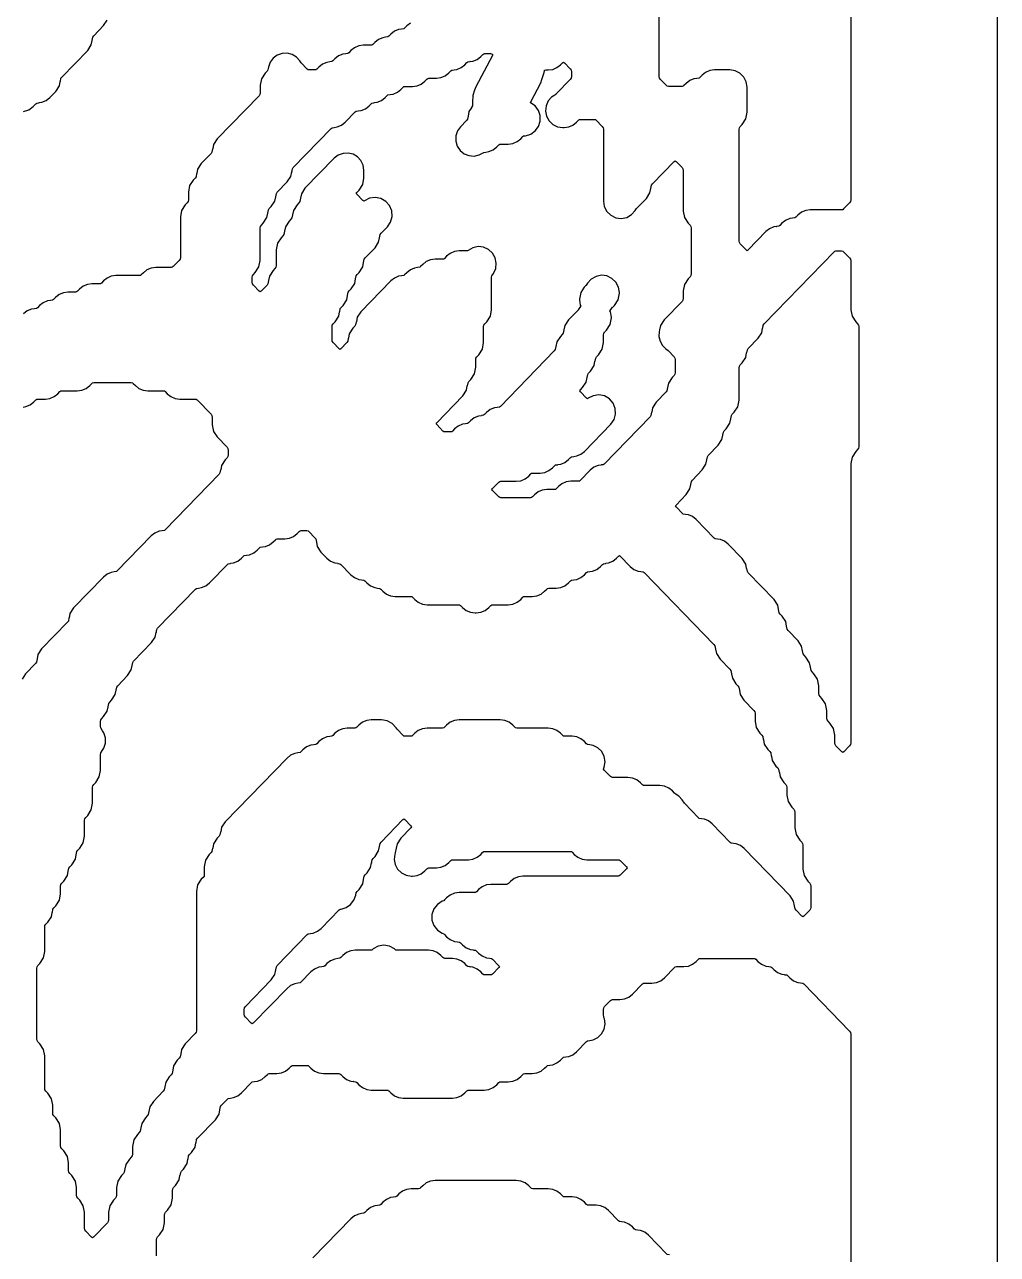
# Model space of a CAD drawing. Header units: millimetres. Extents: x 10 to 410, y 18 to 283.
# Drawn here: x 114.2 to 142.27, y 185.6 to 221.07 of the extents above; entities that cross this region are included whole.
import ezdxf

# ---------------------------------------------------------------- set-up
doc = ezdxf.new("R2010")
doc.units = ezdxf.units.MM
doc.layers.add('CUT', color=1, linetype='Continuous')

msp = doc.modelspace()

# ---------------------------------------------------------------- linework, layer by layer
at = {"layer": 'CUT'}
for points in [[(121.134, 157), (129.134, 157), (129.134, 160), (142.2679, 160), (142.2679, 280), (129.134, 280), (129.134, 283), (121.134, 283), (121.134, 280), (100.134, 280), (100.134, 283), (92.134, 283), (92.134, 280), (79, 280), (79, 160), (92.134, 160), (92.134, 157), (100.134, 157), (100.134, 160), (121.134, 160)], [(120.8001, 213.5586), (120.7752, 213.5968), (120.7664, 213.6415), (120.7664, 213.7822), (120.7752, 213.827), (120.8001, 213.8652), (120.8555, 213.9223), (120.9601, 214.0827), (120.9967, 214.2705), (120.9967, 215.2059), (121.0054, 215.2507), (121.0304, 215.2889), (121.0858, 215.346), (121.1904, 215.5064), (121.2152, 215.6336), (121.2178, 215.6331), (121.2357, 215.7253), (121.2606, 215.7635), (121.3161, 215.8206), (121.4206, 215.981), (121.4455, 216.1082), (121.448, 216.1077), (121.466, 216.1999), (121.4909, 216.2381), (121.7767, 216.5325), (121.8812, 216.6928), (121.906, 216.82), (121.9086, 216.8195), (121.9266, 216.9117), (121.9515, 216.9499), (123.046, 218.0777), (123.0711, 218.0975), (123.1358, 218.1061), (123.1355, 218.1081), (123.2199, 218.1194), (123.3424, 218.1712), (123.4468, 218.2535), (123.7369, 218.5523), (123.7619, 218.572), (123.8266, 218.5807), (123.8264, 218.5826), (123.9107, 218.594), (124.0332, 218.6458), (124.1377, 218.7281), (124.1974, 218.7896), (124.2225, 218.8093), (124.2872, 218.818), (124.2869, 218.8199), (124.3713, 218.8312), (124.4938, 218.8831), (124.5983, 218.9653), (124.658, 219.0269), (124.683, 219.0466), (124.7477, 219.0553), (124.7475, 219.0572), (124.8318, 219.0685), (124.9543, 219.1204), (125.0588, 219.2026), (125.1186, 219.2642), (125.1436, 219.2839), (125.1752, 219.2881), (125.3909, 219.2881), (125.5227, 219.3058), (125.6452, 219.3576), (125.7497, 219.4399), (125.8094, 219.5015), (125.8345, 219.5212), (125.8661, 219.5254), (126.0817, 219.5254), (126.2135, 219.5431), (126.336, 219.5949), (126.4405, 219.6772), (126.5002, 219.7387), (126.5253, 219.7585), (126.59, 219.7672), (126.5898, 219.7691), (126.6741, 219.7804), (126.7966, 219.8322), (126.9011, 219.9145), (126.9608, 219.976), (126.9859, 219.9958), (127.0506, 220.0044), (127.0503, 220.0064), (127.1347, 220.0177), (127.2572, 220.0695), (127.3617, 220.1518), (127.4214, 220.2133), (127.4464, 220.233), (127.478, 220.2373), (127.6415, 220.2373), (127.6731, 220.233), (127.6911, 220.2189), (127.7054, 220.1991), (127.6957, 220.1818), (127.2198, 219.2741), (127.1832, 219.1838), (127.1368, 219.0271), (127.119, 218.8328), (127.1263, 218.7631), (127.1249, 218.7286), (127.0833, 218.6709), (127.0893, 218.6666), (127.0207, 218.5614), (126.9959, 218.4342), (126.9933, 218.4347), (126.9753, 218.3425), (126.9504, 218.3043), (126.777, 218.1256), (126.69, 218.0037), (126.6429, 217.8614), (126.6402, 217.7116), (126.682, 217.5677), (126.7645, 217.4426), (126.8804, 217.3476), (127.0192, 217.2912), (127.1685, 217.2785), (127.3149, 217.3106), (127.4452, 217.3846), (127.4464, 217.3856), (127.5111, 217.3943), (127.5109, 217.3962), (127.5952, 217.4075), (127.7177, 217.4593), (127.8222, 217.5416), (127.8819, 217.6032), (127.907, 217.6229), (127.9386, 217.6271), (128.1543, 217.6271), (128.2861, 217.6448), (128.4086, 217.6966), (128.5131, 217.7789), (128.5728, 217.8404), (128.5979, 217.8602), (128.6486, 217.867), (128.8016, 217.9133), (128.9321, 218.0055), (129.0269, 218.1341), (129.0763, 218.2861), (129.0751, 218.4459), (129.0237, 218.5972), (128.9271, 218.7245), (128.7953, 218.8148), (128.792, 218.8164), (128.8025, 218.8461), (129.0903, 219.3935), (129.1272, 219.4843), (129.1891, 219.6933), (129.1976, 219.741), (129.2041, 219.7564), (129.2411, 219.7627), (129.3057, 219.7627), (129.4375, 219.7804), (129.56, 219.8322), (129.6645, 219.9145), (129.7195, 219.9712), (129.7475, 219.992), (129.7754, 219.9712), (129.9441, 219.7974), (129.969, 219.7592), (129.9778, 219.7144), (129.9778, 219.5737), (129.969, 219.529), (129.9441, 219.4908), (129.5404, 219.0748), (129.5342, 219.066), (129.5167, 219.0561), (129.4949, 219.0389), (129.4035, 218.9826), (129.3041, 218.8679), (129.2438, 218.7287), (129.228, 218.5778), (129.2581, 218.4291), (129.3315, 218.2963), (129.4413, 218.1916), (129.5774, 218.1247), (129.7274, 218.1017), (129.7662, 218.1017), (129.8981, 218.1194), (130.0206, 218.1712), (130.1251, 218.2535), (130.1848, 218.315), (130.1911, 218.3238), (130.2085, 218.3337), (130.2098, 218.3347), (130.2414, 218.339), (130.6352, 218.339), (130.6668, 218.3347), (130.6919, 218.315), (130.8653, 218.1364), (130.8902, 218.0982), (130.8989, 218.0534), (130.8989, 215.9815), (130.9243, 215.8239), (130.9981, 215.6825), (131.1127, 215.5714), (131.2564, 215.5022), (131.4147, 215.4817), (131.5713, 215.5121), (131.7104, 215.5903), (131.8177, 215.7084), (131.8537, 215.7635), (132.1394, 216.0579), (132.2439, 216.2182), (132.2688, 216.3455), (132.2713, 216.345), (132.2893, 216.4371), (132.3142, 216.4753), (132.9435, 217.1238), (132.9714, 217.1446), (132.9994, 217.1238), (133.1681, 216.9499), (133.193, 216.9117), (133.2017, 216.867), (133.2017, 215.6943), (133.2384, 215.5064), (133.3429, 215.346), (133.3984, 215.2889), (133.4233, 215.2507), (133.432, 215.2059), (133.432, 213.8788), (133.4233, 213.834), (133.3984, 213.7958), (133.3429, 213.7387), (133.2384, 213.5784), (133.2017, 213.3905), (133.2017, 213.1669), (133.193, 213.1222), (133.1681, 213.084), (132.6521, 212.5523), (132.5475, 212.3919), (132.5227, 212.2647), (132.5201, 212.2652), (132.5099, 212.2128), (132.5026, 212.0731), (132.5343, 211.9368), (132.6025, 211.8146), (132.7019, 211.7162), (132.7691, 211.6661), (132.9378, 211.4923), (132.9627, 211.4541), (132.9714, 211.4093), (132.9714, 211.0314), (132.9627, 210.9866), (132.9378, 210.9484), (132.8823, 210.8912), (132.7778, 210.7309), (132.753, 210.6037), (132.7504, 210.6042), (132.7324, 210.512), (132.7075, 210.4738), (132.4218, 210.1794), (132.3172, 210.019), (132.2924, 209.8918), (132.2898, 209.8923), (132.2719, 209.8001), (132.2469, 209.7619), (130.9221, 208.3968), (130.8971, 208.3771), (130.8324, 208.3684), (130.8326, 208.3665), (130.7483, 208.3552), (130.6258, 208.3034), (130.5213, 208.2211), (130.2313, 207.9223), (130.2062, 207.9025), (130.1746, 207.8983), (129.959, 207.8983), (129.8272, 207.8806), (129.7047, 207.8288), (129.6002, 207.7465), (129.5405, 207.685), (129.5154, 207.6653), (129.4838, 207.661), (129.2681, 207.661), (129.1363, 207.6433), (129.0138, 207.5915), (128.9093, 207.5092), (128.8496, 207.4477), (128.8245, 207.428), (128.7929, 207.4237), (127.9386, 207.4237), (127.907, 207.428), (127.8819, 207.4477), (127.7018, 207.6333), (127.6822, 207.661), (127.7018, 207.6887), (127.8819, 207.8743), (127.907, 207.8941), (127.9386, 207.8983), (128.3845, 207.8983), (128.5164, 207.916), (128.6389, 207.9678), (128.7434, 208.0501), (128.8031, 208.1116), (128.8281, 208.1314), (128.8597, 208.1356), (129.0754, 208.1356), (129.2072, 208.1533), (129.3297, 208.2051), (129.4342, 208.2874), (129.4939, 208.3489), (129.519, 208.3686), (129.5837, 208.3773), (129.5834, 208.3793), (129.6678, 208.3906), (129.7903, 208.4424), (129.8948, 208.5247), (129.9545, 208.5862), (129.9796, 208.6059), (130.0443, 208.6146), (130.044, 208.6165), (130.1284, 208.6279), (130.2508, 208.6797), (130.3553, 208.762), (131.1134, 209.543), (131.2071, 209.6787), (131.2516, 209.8374), (131.2421, 210.002), (131.1796, 210.1546), (131.0708, 210.2785), (130.9277, 210.3603), (130.7657, 210.3911), (130.6025, 210.3676), (130.4558, 210.2922), (130.4383, 210.2792), (130.4104, 210.3), (130.2349, 210.4808), (130.2153, 210.5085), (130.2349, 210.5362), (130.2971, 210.6003), (130.4017, 210.7606), (130.4265, 210.8878), (130.4291, 210.8873), (130.4471, 210.9795), (130.472, 211.0177), (130.5274, 211.0749), (130.632, 211.2352), (130.6568, 211.3624), (130.6594, 211.3619), (130.6773, 211.4541), (130.7022, 211.4923), (130.7577, 211.5494), (130.8622, 211.7098), (130.8989, 211.8976), (130.8989, 212.1212), (130.9076, 212.166), (130.9348, 212.2076), (130.9369, 212.2124), (130.9498, 212.222), (130.988, 212.2613), (131.0925, 212.4216), (131.1292, 212.6095), (131.1292, 212.6287), (131.1037, 212.7862), (131.0874, 212.8175), (131.1269, 212.8609), (131.165, 212.9194), (131.1672, 212.9243), (131.1801, 212.9338), (131.2183, 212.9732), (131.3228, 213.1335), (131.3595, 213.3214), (131.3595, 213.3406), (131.334, 213.4981), (131.2602, 213.6396), (131.1456, 213.7506), (131.0019, 213.8199), (130.8437, 213.8403), (130.687, 213.8099), (130.548, 213.7317), (130.4406, 213.6137), (130.4025, 213.5551), (130.4003, 213.5503), (130.3874, 213.5407), (130.3492, 213.5014), (130.2447, 213.3411), (130.208, 213.1532), (130.208, 213.134), (130.2335, 212.9765), (130.2498, 212.9452), (130.2103, 212.9018), (130.1722, 212.8433), (130.1701, 212.8384), (130.1571, 212.8289), (129.8887, 212.5523), (129.7841, 212.3919), (129.7593, 212.2647), (129.7567, 212.2652), (129.7387, 212.173), (129.7138, 212.1348), (129.6584, 212.0777), (129.5538, 211.9173), (129.529, 211.7901), (129.5264, 211.7906), (129.5085, 211.6985), (129.4836, 211.6603), (127.9285, 210.0579), (127.9034, 210.0381), (127.8387, 210.0295), (127.839, 210.0275), (127.7546, 210.0162), (127.6321, 209.9644), (127.5276, 209.8821), (127.4679, 209.8206), (127.4428, 209.8009), (127.3781, 209.7922), (127.3784, 209.7902), (127.294, 209.7789), (127.1716, 209.7271), (127.0671, 209.6448), (127.0073, 209.5833), (126.9823, 209.5636), (126.9176, 209.5549), (126.9178, 209.553), (126.8335, 209.5416), (126.711, 209.4898), (126.6065, 209.4075), (126.5468, 209.346), (126.5217, 209.3263), (126.4901, 209.322), (126.3266, 209.322), (126.295, 209.3263), (126.27, 209.346), (126.0898, 209.5316), (126.0702, 209.5593), (126.0898, 209.587), (126.8429, 210.363), (126.9474, 210.5233), (126.9722, 210.6506), (126.9748, 210.6501), (126.9928, 210.7422), (127.0177, 210.7804), (127.0732, 210.8376), (127.1777, 210.9979), (127.2144, 211.1858), (127.2144, 211.4093), (127.2231, 211.4541), (127.248, 211.4923), (127.3035, 211.5494), (127.408, 211.7098), (127.4446, 211.8976), (127.4446, 212.3585), (127.4534, 212.4032), (127.4783, 212.4414), (127.5337, 212.4986), (127.6383, 212.6589), (127.6749, 212.8468), (127.6749, 213.7822), (127.6837, 213.827), (127.7274, 213.894), (127.7911, 214.0362), (127.808, 214.191), (127.7764, 214.3436), (127.6993, 214.479), (127.5844, 214.5841), (127.4427, 214.6488), (127.2879, 214.6667), (127.1352, 214.6361), (126.9992, 214.56), (126.9823, 214.5466), (126.9507, 214.5424), (126.735, 214.5424), (126.6032, 214.5247), (126.4807, 214.4729), (126.3762, 214.3906), (126.3165, 214.3291), (126.2914, 214.3093), (126.2598, 214.3051), (126.0442, 214.3051), (125.9123, 214.2874), (125.7899, 214.2356), (125.6854, 214.1533), (125.6256, 214.0918), (125.6006, 214.072), (125.5359, 214.0634), (125.5361, 214.0614), (125.4518, 214.0501), (125.3293, 213.9983), (125.2248, 213.916), (125.1651, 213.8545), (125.14, 213.8347), (125.0753, 213.8261), (125.0756, 213.8241), (124.9912, 213.8128), (124.8687, 213.761), (124.7642, 213.6787), (123.9013, 212.7896), (123.7968, 212.6292), (123.7719, 212.502), (123.7694, 212.5025), (123.7514, 212.4103), (123.7265, 212.3721), (123.671, 212.315), (123.5665, 212.1546), (123.5417, 212.0274), (123.5391, 212.0279), (123.5211, 211.9357), (123.4962, 211.8975), (123.3275, 211.7237), (123.2995, 211.7029), (123.2716, 211.7237), (123.1029, 211.8975), (123.078, 211.9357), (123.0693, 211.9805), (123.0693, 212.3585), (123.078, 212.4032), (123.1029, 212.4414), (123.1584, 212.4986), (123.2629, 212.6589), (123.2877, 212.7862), (123.2903, 212.7856), (123.3083, 212.8778), (123.3332, 212.916), (123.3886, 212.9732), (123.4932, 213.1335), (123.518, 213.2607), (123.5206, 213.2602), (123.5386, 213.3524), (123.5635, 213.3906), (123.6189, 213.4477), (123.7235, 213.6081), (123.7483, 213.7353), (123.7509, 213.7348), (123.7688, 213.827), (123.7938, 213.8652), (123.8492, 213.9223), (123.9538, 214.0827), (123.9786, 214.2099), (123.9812, 214.2094), (123.9991, 214.3015), (124.024, 214.3397), (124.3098, 214.6342), (124.4143, 214.7945), (124.4391, 214.9217), (124.4417, 214.9212), (124.4597, 215.0134), (124.4846, 215.0516), (124.6654, 215.2379), (124.7592, 215.3736), (124.8037, 215.5323), (124.7942, 215.6969), (124.7316, 215.8495), (124.6229, 215.9734), (124.4797, 216.0552), (124.3177, 216.086), (124.1546, 216.0625), (124.0079, 215.9871), (123.9904, 215.9741), (123.9625, 215.9949), (123.787, 216.1757), (123.7674, 216.2034), (123.787, 216.2311), (123.8492, 216.2952), (123.9538, 216.4555), (123.9904, 216.6434), (123.9904, 216.8685), (123.9686, 217.0146), (123.9051, 217.1479), (123.8054, 217.2568), (123.6783, 217.3319), (123.5347, 217.3666), (123.3873, 217.3578), (123.2489, 217.3064), (123.1316, 217.2168), (122.2893, 216.3489), (122.1848, 216.1885), (122.16, 216.0613), (122.1574, 216.0618), (122.1394, 215.9696), (122.1145, 215.9314), (122.059, 215.8743), (121.9545, 215.714), (121.9297, 215.5867), (121.9271, 215.5872), (121.9091, 215.4951), (121.8842, 215.4569), (121.8288, 215.3997), (121.7242, 215.2394), (121.6994, 215.1122), (121.6968, 215.1127), (121.6788, 215.0205), (121.6539, 214.9823), (121.5985, 214.9251), (121.4939, 214.7648), (121.4573, 214.5769), (121.4573, 214.1161), (121.4486, 214.0713), (121.4236, 214.0331), (121.3682, 213.976), (121.2636, 213.8157), (121.2388, 213.6884), (121.2362, 213.6889), (121.2183, 213.5968), (121.1934, 213.5586), (121.0246, 213.3847), (120.9967, 213.3639), (120.9688, 213.3847)], [(133.2908, 207.5155), (133.3954, 207.6759), (133.4202, 207.8031), (133.4228, 207.8026), (133.4407, 207.8948), (133.4656, 207.933), (133.7514, 208.2274), (133.8559, 208.3877), (133.8807, 208.515), (133.8833, 208.5145), (133.9013, 208.6066), (133.9262, 208.6448), (134.2119, 208.9393), (134.3165, 209.0996), (134.3413, 209.2268), (134.3439, 209.2263), (134.3619, 209.3185), (134.3868, 209.3567), (134.4422, 209.4138), (134.5468, 209.5742), (134.5716, 209.7014), (134.5742, 209.7009), (134.5921, 209.7931), (134.6171, 209.8313), (134.6725, 209.8884), (134.7771, 210.0488), (134.8137, 210.2366), (134.8137, 211.172), (134.8224, 211.2168), (134.8473, 211.255), (134.9028, 211.3121), (135.0073, 211.4725), (135.0322, 211.5997), (135.0347, 211.5992), (135.0527, 211.6914), (135.0776, 211.7296), (135.3634, 212.024), (135.4679, 212.1843), (135.4927, 212.3116), (135.4953, 212.3111), (135.5133, 212.4032), (135.5382, 212.4414), (137.5538, 214.5184), (137.5789, 214.5381), (137.6105, 214.5424), (137.774, 214.5424), (137.8056, 214.5381), (137.8306, 214.5184), (138.004, 214.3397), (138.0289, 214.3015), (138.0377, 214.2568), (138.0377, 212.8468), (138.0743, 212.6589), (138.1789, 212.4986), (138.2343, 212.4414), (138.2592, 212.4032), (138.2679, 212.3585), (138.2679, 208.8958), (138.2592, 208.851), (138.2343, 208.8128), (138.1789, 208.7557), (138.0743, 208.5953), (138.0377, 208.4074), (138.0377, 200.3534), (138.0289, 200.3086), (138.004, 200.2704), (137.8353, 200.0966), (137.8074, 200.0758), (137.7795, 200.0966), (137.6107, 200.2704), (137.5858, 200.3086), (137.5771, 200.3534), (137.5771, 200.5769), (137.5405, 200.7648), (137.4359, 200.9251), (137.3805, 200.9823), (137.3555, 201.0205), (137.3468, 201.0652), (137.3468, 201.2888), (137.3102, 201.4767), (137.2056, 201.637), (137.1502, 201.6942), (137.1253, 201.7324), (137.1165, 201.7771), (137.1165, 202.0007), (137.0799, 202.1885), (136.9753, 202.3489), (136.9199, 202.406), (136.895, 202.4442), (136.877, 202.5364), (136.8744, 202.5359), (136.8496, 202.6631), (136.7451, 202.8235), (136.6896, 202.8806), (136.6647, 202.9188), (136.6467, 203.011), (136.6441, 203.0105), (136.6193, 203.1377), (136.5148, 203.298), (136.229, 203.5925), (136.2041, 203.6307), (136.1862, 203.7228), (136.1836, 203.7223), (136.1588, 203.8496), (136.0542, 204.0099), (135.9988, 204.067), (135.9738, 204.1052), (135.9559, 204.1974), (135.9533, 204.1969), (135.9285, 204.3241), (135.8239, 204.4845), (135.0776, 205.2535), (135.0527, 205.2917), (135.0347, 205.3838), (135.0322, 205.3833), (135.0073, 205.5106), (134.9028, 205.6709), (134.5004, 206.0855), (134.3959, 206.1678), (134.2734, 206.2196), (134.1891, 206.2309), (134.1894, 206.2328), (134.1246, 206.2415), (134.0996, 206.2613), (133.5793, 206.7974), (133.4748, 206.8796), (133.3523, 206.9315), (133.268, 206.9428), (133.2682, 206.9447), (133.2035, 206.9534), (133.1785, 206.9731), (132.9983, 207.1587), (132.9787, 207.1864), (132.9983, 207.2141)], [(115.0181, 195.5558), (115.043, 195.594), (115.0984, 195.6511), (115.203, 195.8115), (115.2396, 195.9993), (115.2396, 196.2229), (115.2484, 196.2676), (115.2733, 196.3058), (115.3287, 196.363), (115.4333, 196.5233), (115.4581, 196.6506), (115.4607, 196.6501), (115.4786, 196.7422), (115.5036, 196.7804), (115.559, 196.8376), (115.6636, 196.9979), (115.6884, 197.1251), (115.691, 197.1246), (115.7089, 197.2168), (115.7338, 197.255), (115.7893, 197.3121), (115.8938, 197.4725), (115.9305, 197.6604), (115.9305, 198.1212), (115.9392, 198.166), (115.9641, 198.2042), (116.0196, 198.2613), (116.1241, 198.4216), (116.1608, 198.6095), (116.1608, 199.0703), (116.1695, 199.1151), (116.1944, 199.1533), (116.2499, 199.2104), (116.3544, 199.3708), (116.3911, 199.5587), (116.3911, 200.0195), (116.3998, 200.0643), (116.4511, 200.1429), (116.4478, 200.1451), (116.4873, 200.2007), (116.5338, 200.347), (116.5338, 200.5005), (116.4873, 200.6467), (116.4478, 200.7024), (116.4511, 200.7045), (116.3998, 200.7832), (116.3911, 200.828), (116.3911, 200.9686), (116.3998, 201.0134), (116.4247, 201.0516), (116.4801, 201.1088), (116.5847, 201.2691), (116.6095, 201.3963), (116.6121, 201.3958), (116.6301, 201.488), (116.655, 201.5262), (116.7104, 201.5833), (116.815, 201.7437), (116.8398, 201.8709), (116.8424, 201.8704), (116.8603, 201.9626), (116.8853, 202.0008), (117.171, 202.2952), (117.2755, 202.4555), (117.3004, 202.5828), (117.3029, 202.5823), (117.3209, 202.6744), (117.3458, 202.7126), (117.8618, 203.2443), (117.9664, 203.4047), (117.9912, 203.5319), (117.9938, 203.5314), (118.0118, 203.6236), (118.0367, 203.6618), (119.1312, 204.7896), (119.1562, 204.8093), (119.221, 204.818), (119.2207, 204.8199), (119.305, 204.8312), (119.4275, 204.8831), (119.532, 204.9653), (120.0523, 205.5015), (120.0774, 205.5212), (120.1421, 205.5299), (120.1418, 205.5318), (120.2262, 205.5431), (120.3487, 205.5949), (120.4532, 205.6772), (120.5129, 205.7387), (120.5379, 205.7585), (120.6026, 205.7672), (120.6024, 205.7691), (120.6867, 205.7804), (120.8092, 205.8322), (120.9137, 205.9145), (120.9735, 205.976), (120.9985, 205.9958), (121.0632, 206.0044), (121.063, 206.0064), (121.1473, 206.0177), (121.2698, 206.0695), (121.3743, 206.1518), (121.434, 206.2133), (121.4591, 206.233), (121.4907, 206.2373), (121.7063, 206.2373), (121.8382, 206.255), (121.9607, 206.3068), (122.0651, 206.3891), (122.1249, 206.4506), (122.1499, 206.4703), (122.1815, 206.4746), (122.345, 206.4746), (122.3766, 206.4703), (122.4017, 206.4506), (122.5751, 206.2719), (122.6, 206.2337), (122.6179, 206.1416), (122.6205, 206.1421), (122.6453, 206.0149), (122.7499, 205.8545), (122.922, 205.6772), (123.0265, 205.5949), (123.149, 205.5431), (123.2333, 205.5318), (123.233, 205.5299), (123.2978, 205.5212), (123.3228, 205.5015), (123.6128, 205.2026), (123.7173, 205.1204), (123.8398, 205.0685), (123.9242, 205.0572), (123.9239, 205.0553), (123.9886, 205.0466), (124.0137, 205.0269), (124.0734, 204.9653), (124.1779, 204.8831), (124.3004, 204.8312), (124.3847, 204.8199), (124.3845, 204.818), (124.4492, 204.8093), (124.4742, 204.7896), (124.5339, 204.7281), (124.6384, 204.6458), (124.7609, 204.594), (124.8928, 204.5763), (125.3387, 204.5763), (125.3703, 204.572), (125.3954, 204.5523), (125.4551, 204.4908), (125.5596, 204.4085), (125.6821, 204.3567), (125.8139, 204.339), (126.7204, 204.339), (126.752, 204.3347), (126.7771, 204.315), (126.8368, 204.2535), (126.9413, 204.1712), (127.0638, 204.1194), (127.1956, 204.1017), (127.2331, 204.1017), (127.365, 204.1194), (127.4874, 204.1712), (127.5919, 204.2535), (127.6517, 204.315), (127.6767, 204.3347), (127.7083, 204.339), (128.1543, 204.339), (128.2861, 204.3567), (128.4086, 204.4085), (128.5131, 204.4908), (128.5728, 204.5523), (128.5979, 204.572), (128.6295, 204.5763), (128.8451, 204.5763), (128.9769, 204.594), (129.0994, 204.6458), (129.2039, 204.7281), (129.2636, 204.7896), (129.2887, 204.8093), (129.3203, 204.8136), (129.536, 204.8136), (129.6678, 204.8312), (129.7903, 204.8831), (129.8948, 204.9653), (129.9545, 205.0269), (129.9796, 205.0466), (130.0443, 205.0553), (130.044, 205.0572), (130.1284, 205.0685), (130.2508, 205.1204), (130.3553, 205.2026), (130.4151, 205.2642), (130.4401, 205.2839), (130.5048, 205.2926), (130.5046, 205.2945), (130.5889, 205.3058), (130.7114, 205.3576), (130.8159, 205.4399), (130.8756, 205.5015), (130.9007, 205.5212), (130.9654, 205.5299), (130.9651, 205.5318), (131.0495, 205.5431), (131.172, 205.5949), (131.2765, 205.6772), (131.3315, 205.7339), (131.3595, 205.7547), (131.3874, 205.7339), (131.6727, 205.4399), (131.7772, 205.3576), (131.8997, 205.3058), (131.9841, 205.2945), (131.9838, 205.2926), (132.0485, 205.2839), (132.0736, 205.2642), (134.0892, 203.1872), (134.1141, 203.149), (134.1321, 203.0568), (134.1347, 203.0573), (134.1595, 202.9301), (134.264, 202.7698), (134.5498, 202.4753), (134.5747, 202.4371), (134.5927, 202.345), (134.5952, 202.3455), (134.6201, 202.2182), (134.7246, 202.0579), (134.7801, 202.0008), (134.805, 201.9626), (134.8229, 201.8704), (134.8255, 201.8709), (134.8503, 201.7437), (134.9549, 201.5833), (135.2406, 201.2889), (135.2655, 201.2507), (135.2743, 201.2059), (135.2743, 200.9824), (135.3109, 200.7945), (135.4155, 200.6342), (135.4709, 200.577), (135.4958, 200.5388), (135.5138, 200.4467), (135.5164, 200.4472), (135.5412, 200.3199), (135.6457, 200.1596), (135.7012, 200.1025), (135.7261, 200.0643), (135.7441, 199.9721), (135.7467, 199.9726), (135.7715, 199.8454), (135.876, 199.685), (135.9315, 199.6279), (135.9564, 199.5897), (135.9744, 199.4975), (135.9769, 199.498), (136.0018, 199.3708), (136.1063, 199.2104), (136.1618, 199.1533), (136.1867, 199.1151), (136.1954, 199.0703), (136.1954, 198.8468), (136.232, 198.6589), (136.3366, 198.4986), (136.392, 198.4414), (136.417, 198.4032), (136.4257, 198.3585), (136.4257, 197.8976), (136.4623, 197.7098), (136.5669, 197.5494), (136.6223, 197.4923), (136.6472, 197.4541), (136.656, 197.4093), (136.656, 196.7112), (136.6926, 196.5233), (136.7972, 196.363), (136.8526, 196.3058), (136.8775, 196.2676), (136.8863, 196.2229), (136.8863, 195.6076), (136.8775, 195.5629), (136.8526, 195.5247), (136.6839, 195.3508), (136.656, 195.33), (136.628, 195.3508), (136.4593, 195.5247), (136.4344, 195.5629), (136.4164, 195.655), (136.4139, 195.6545), (136.389, 195.7818), (136.2845, 195.9421), (134.961, 197.3058), (134.8565, 197.3881), (134.734, 197.4399), (134.6497, 197.4513), (134.6499, 197.4532), (134.5852, 197.4619), (134.5602, 197.4816), (134.0399, 198.0177), (133.9354, 198.1), (133.8129, 198.1518), (133.7285, 198.1631), (133.7288, 198.165), (133.6641, 198.1737), (133.639, 198.1935), (133.2354, 198.6094), (133.1701, 198.7095), (133.072, 198.8199), (133.0032, 198.862), (132.9482, 198.9053), (132.8885, 198.9669), (132.784, 199.0491), (132.6615, 199.101), (132.5296, 199.1186), (132.0837, 199.1186), (132.0521, 199.1229), (132.027, 199.1426), (131.9673, 199.2041), (131.8628, 199.2864), (131.7403, 199.3382), (131.6085, 199.3559), (131.1626, 199.3559), (131.131, 199.3602), (131.1059, 199.3799), (130.9258, 199.5655), (130.9054, 199.5942), (130.9243, 199.6534), (130.9478, 199.8076), (130.9227, 199.9615), (130.8515, 200.1002), (130.7409, 200.2102), (130.6019, 200.2808), (130.5042, 200.2962), (130.5048, 200.3006), (130.4401, 200.3093), (130.4151, 200.3291), (130.3553, 200.3906), (130.2508, 200.4729), (130.1284, 200.5247), (129.9965, 200.5424), (129.7809, 200.5424), (129.7493, 200.5466), (129.7242, 200.5663), (129.6645, 200.6279), (129.56, 200.7102), (129.4375, 200.762), (129.3057, 200.7797), (128.3992, 200.7797), (128.3676, 200.7839), (128.3425, 200.8036), (128.2828, 200.8652), (128.1783, 200.9474), (128.0558, 200.9993), (127.924, 201.0169), (126.735, 201.0169), (126.6032, 200.9993), (126.4807, 200.9474), (126.3762, 200.8652), (126.3165, 200.8036), (126.2914, 200.7839), (126.2598, 200.7797), (125.8139, 200.7797), (125.6821, 200.762), (125.5596, 200.7102), (125.4551, 200.6279), (125.3954, 200.5663), (125.3703, 200.5466), (125.3387, 200.5424), (125.1752, 200.5424), (125.1436, 200.5466), (125.1186, 200.5663), (124.9452, 200.745), (124.9158, 200.79), (124.8043, 200.9113), (124.6595, 200.9898), (124.497, 201.0169), (124.2019, 201.0169), (124.0701, 200.9993), (123.9476, 200.9474), (123.8431, 200.8652), (123.7834, 200.8036), (123.7583, 200.7839), (123.7267, 200.7797), (123.5111, 200.7797), (123.3792, 200.762), (123.2567, 200.7102), (123.1522, 200.6279), (123.0925, 200.5663), (123.0675, 200.5466), (123.0028, 200.5379), (123.003, 200.536), (122.9187, 200.5247), (122.7962, 200.4729), (122.6917, 200.3906), (122.632, 200.3291), (122.6069, 200.3093), (122.5422, 200.3006), (122.5425, 200.2987), (122.4581, 200.2874), (122.3356, 200.2356), (122.2311, 200.1533), (122.1714, 200.0918), (122.1463, 200.072), (122.0816, 200.0634), (122.0819, 200.0614), (121.9975, 200.0501), (121.875, 199.9983), (121.7705, 199.916), (119.9865, 198.0777), (119.8819, 197.9173), (119.8571, 197.7901), (119.8545, 197.7906), (119.8366, 197.6985), (119.8117, 197.6603), (119.7562, 197.6031), (119.6517, 197.4428), (119.6268, 197.3155), (119.6243, 197.316), (119.6063, 197.2239), (119.5814, 197.1857), (119.5259, 197.1285), (119.4214, 196.9682), (119.3847, 196.7803), (119.3847, 196.5568), (119.376, 196.512), (119.3511, 196.4738), (119.2956, 196.4167), (119.1911, 196.2563), (119.1545, 196.0685), (119.1545, 192.0483), (119.1457, 192.0035), (119.1208, 191.9653), (118.8351, 191.6709), (118.7305, 191.5106), (118.7057, 191.3833), (118.7031, 191.3838), (118.6852, 191.2917), (118.6602, 191.2535), (118.6048, 191.1963), (118.5002, 191.036), (118.4754, 190.9088), (118.4728, 190.9093), (118.4549, 190.8171), (118.43, 190.7789), (118.3745, 190.7218), (118.27, 190.5614), (118.2451, 190.4342), (118.2426, 190.4347), (118.2246, 190.3425), (118.1997, 190.3043), (117.9139, 190.0099), (117.8094, 189.8496), (117.7846, 189.7223), (117.782, 189.7228), (117.764, 189.6307), (117.7391, 189.5925), (117.6837, 189.5353), (117.5791, 189.375), (117.5543, 189.2477), (117.5517, 189.2483), (117.5337, 189.1561), (117.5088, 189.1179), (117.4534, 189.0607), (117.3488, 188.9004), (117.3122, 188.7125), (117.3122, 188.489), (117.3035, 188.4442), (117.2785, 188.406), (117.2231, 188.3489), (117.1185, 188.1885), (117.0937, 188.0613), (117.0911, 188.0618), (117.0732, 187.9696), (117.0483, 187.9314), (116.9928, 187.8743), (116.8883, 187.714), (116.8516, 187.5261), (116.8516, 187.3025), (116.8429, 187.2578), (116.818, 187.2196), (116.7625, 187.1624), (116.658, 187.0021), (116.6213, 186.8142), (116.6213, 186.5907), (116.6126, 186.5459), (116.5877, 186.5077), (116.1887, 186.0966), (116.1608, 186.0758), (116.1328, 186.0966), (115.9641, 186.2704), (115.9392, 186.3086), (115.9305, 186.3534), (115.9305, 186.8142), (115.8938, 187.0021), (115.7893, 187.1624), (115.7338, 187.2196), (115.7089, 187.2578), (115.7002, 187.3025), (115.7002, 187.5261), (115.6636, 187.714), (115.559, 187.8743), (115.5036, 187.9314), (115.4786, 187.9696), (115.4699, 188.0144), (115.4699, 188.2379), (115.4333, 188.4258), (115.3287, 188.5862), (115.2733, 188.6433), (115.2484, 188.6815), (115.2396, 188.7263), (115.2396, 189.1871), (115.203, 189.375), (115.0984, 189.5353), (115.043, 189.5925), (115.0181, 189.6307), (115.0094, 189.6754), (115.0094, 189.899), (114.9727, 190.0868), (114.8682, 190.2472), (114.8127, 190.3043), (114.7878, 190.3425), (114.7791, 190.3873), (114.7791, 191.3227), (114.7424, 191.5106), (114.6379, 191.6709), (114.5824, 191.7281), (114.5575, 191.7663), (114.5488, 191.811), (114.5488, 193.85), (114.5575, 193.8948), (114.5824, 193.933), (114.6379, 193.9901), (114.7424, 194.1504), (114.7791, 194.3383), (114.7791, 195.0364), (114.7878, 195.0812), (114.8127, 195.1194), (114.8682, 195.1765), (114.9727, 195.3369), (114.9975, 195.4641), (115.0001, 195.4636)], [(120.5698, 192.4399), (120.5449, 192.4781), (120.5361, 192.5229), (120.5361, 192.6636), (120.5449, 192.7083), (120.5698, 192.7465), (121.3161, 193.5155), (121.4206, 193.6759), (121.4455, 193.8031), (121.448, 193.8026), (121.466, 193.8948), (121.4909, 193.933), (122.3552, 194.8235), (122.3802, 194.8432), (122.4449, 194.8519), (122.4447, 194.8538), (122.529, 194.8651), (122.6515, 194.917), (122.756, 194.9992), (123.2763, 195.5354), (123.3013, 195.5551), (123.3306, 195.559), (123.4792, 195.6032), (123.6071, 195.6907), (123.702, 195.8132), (123.7549, 195.9589), (123.7688, 196.0304), (123.7938, 196.0686), (123.8492, 196.1257), (123.9538, 196.286), (123.9786, 196.4133), (123.9812, 196.4128), (123.9991, 196.5049), (124.024, 196.5431), (124.0795, 196.6003), (124.184, 196.7606), (124.2089, 196.8878), (124.2114, 196.8873), (124.2294, 196.9795), (124.2543, 197.0177), (124.3098, 197.0749), (124.4143, 197.2352), (124.4391, 197.3624), (124.4417, 197.3619), (124.4597, 197.4541), (124.4846, 197.4923), (125.1139, 198.1407), (125.1418, 198.1615), (125.1697, 198.1407), (125.3452, 197.9599), (125.3648, 197.9322), (125.3452, 197.9045), (125.0527, 197.6031), (124.9482, 197.4428), (124.9234, 197.3155), (124.9208, 197.316), (124.894, 197.1789), (124.8775, 197.1423), (124.8596, 196.9904), (124.8884, 196.8403), (124.9612, 196.7059), (125.0712, 196.5998), (125.2082, 196.5318), (125.3592, 196.5085), (125.3909, 196.5085), (125.5227, 196.5262), (125.6452, 196.578), (125.7497, 196.6603), (125.8094, 196.7218), (125.8345, 196.7415), (125.8661, 196.7458), (126.0817, 196.7458), (126.2135, 196.7635), (126.336, 196.8153), (126.4405, 196.8975), (126.5002, 196.9591), (126.5253, 196.9788), (126.5569, 196.9831), (127.0029, 196.9831), (127.1347, 197.0007), (127.2572, 197.0526), (127.3617, 197.1348), (127.4214, 197.1964), (127.4464, 197.2161), (127.478, 197.2203), (129.9444, 197.2203), (129.976, 197.2161), (130.001, 197.1964), (130.0607, 197.1348), (130.1652, 197.0526), (130.2877, 197.0007), (130.4195, 196.9831), (131.3261, 196.9831), (131.3577, 196.9788), (131.3827, 196.9591), (131.5629, 196.7735), (131.5825, 196.7458), (131.5629, 196.7181), (131.3827, 196.5324), (131.3577, 196.5127), (131.3261, 196.5085), (128.5773, 196.5085), (128.4455, 196.4908), (128.323, 196.439), (128.2185, 196.3567), (128.1588, 196.2952), (128.1337, 196.2754), (128.1021, 196.2712), (127.6562, 196.2712), (127.5243, 196.2535), (127.4018, 196.2017), (127.2973, 196.1194), (127.2376, 196.0579), (127.2126, 196.0381), (127.181, 196.0339), (126.735, 196.0339), (126.6032, 196.0162), (126.4807, 195.9644), (126.3762, 195.8821), (126.3165, 195.8206), (126.2909, 195.8005), (126.2485, 195.7825), (126.1082, 195.6931), (126.0049, 195.5625), (125.9503, 195.4053), (125.9503, 195.2388), (126.0049, 195.0816), (126.1082, 194.951), (126.2485, 194.8615), (126.2909, 194.8436), (126.3165, 194.8235), (126.3762, 194.762), (126.4807, 194.6797), (126.6032, 194.6279), (126.6876, 194.6165), (126.6873, 194.6146), (126.752, 194.6059), (126.7771, 194.5862), (126.8368, 194.5247), (126.9413, 194.4424), (127.0638, 194.3906), (127.1481, 194.3793), (127.1479, 194.3773), (127.2126, 194.3686), (127.2376, 194.3489), (127.2973, 194.2874), (127.4018, 194.2051), (127.5243, 194.1533), (127.6087, 194.142), (127.6084, 194.14), (127.6731, 194.1314), (127.6982, 194.1116), (127.8783, 193.926), (127.8979, 193.8983), (127.8783, 193.8706), (127.6982, 193.685), (127.6731, 193.6653), (127.6415, 193.661), (127.478, 193.661), (127.4464, 193.6653), (127.4214, 193.685), (127.3617, 193.7465), (127.2572, 193.8288), (127.1347, 193.8806), (127.0503, 193.8919), (127.0506, 193.8939), (126.9859, 193.9025), (126.9608, 193.9223), (126.9011, 193.9838), (126.7966, 194.0661), (126.6741, 194.1179), (126.5423, 194.1356), (126.3266, 194.1356), (126.295, 194.1398), (126.27, 194.1596), (126.2102, 194.2211), (126.1057, 194.3034), (125.9833, 194.3552), (125.8514, 194.3729), (124.9449, 194.3729), (124.9133, 194.3771), (124.8754, 194.407), (124.7298, 194.4866), (124.5661, 194.5141), (124.4024, 194.4866), (124.2568, 194.407), (124.2189, 194.3771), (124.1873, 194.3729), (123.7413, 194.3729), (123.6095, 194.3552), (123.487, 194.3034), (123.3825, 194.2211), (123.3228, 194.1596), (123.2978, 194.1398), (123.233, 194.1312), (123.2333, 194.1292), (123.149, 194.1179), (123.0265, 194.0661), (122.922, 193.9838), (122.8622, 193.9223), (122.8372, 193.9025), (122.7725, 193.8939), (122.7727, 193.8919), (122.6884, 193.8806), (122.5659, 193.8288), (122.4614, 193.7465), (122.1714, 193.4477), (122.1463, 193.428), (122.0816, 193.4193), (122.0819, 193.4174), (121.9975, 193.406), (121.875, 193.3542), (121.7705, 193.2719), (120.7944, 192.2661), (120.7664, 192.2453), (120.7385, 192.2661)]]:
    msp.add_lwpolyline(points, close=True, dxfattribs=at)
for points in [[(138.0377, 223.7483), (138.0377, 216.0144), (138.0289, 215.9696), (138.004, 215.9314), (137.8306, 215.7528), (137.8056, 215.7331), (137.774, 215.7288), (136.8675, 215.7288), (136.7357, 215.7111), (136.6132, 215.6593), (136.5087, 215.577), (136.4489, 215.5155), (136.4239, 215.4958), (136.3592, 215.4871), (136.3594, 215.4852), (136.2751, 215.4738), (136.1526, 215.422), (136.0481, 215.3397), (135.9884, 215.2782), (135.9633, 215.2585), (135.8986, 215.2498), (135.8989, 215.2479), (135.8145, 215.2365), (135.692, 215.1847), (135.5875, 215.1025), (135.0719, 214.5712), (135.044, 214.5503), (135.0161, 214.5712), (134.8473, 214.745), (134.8224, 214.7832), (134.8137, 214.828), (134.8137, 218.0534), (134.8224, 218.0982), (134.8473, 218.1364), (134.9028, 218.1935), (135.0073, 218.3538), (135.044, 218.5417), (135.044, 219.2627), (135.0195, 219.4172), (134.9485, 219.5566), (134.8379, 219.6672), (134.6985, 219.7382), (134.544, 219.7627), (134.1041, 219.7627), (133.9723, 219.745), (133.8498, 219.6932), (133.7453, 219.6109), (133.6855, 219.5494), (133.6605, 219.5297), (133.5958, 219.521), (133.596, 219.5191), (133.5117, 219.5077), (133.3892, 219.4559), (133.2847, 219.3736), (133.225, 219.3121), (133.1999, 219.2924), (133.1683, 219.2881), (132.7746, 219.2881), (132.7429, 219.2924), (132.7179, 219.3121), (132.5445, 219.4908), (132.5196, 219.529), (132.5109, 219.5737), (132.5109, 221.441)], [(114.1679, 218.5633), (114.3192, 218.6135), (114.447, 218.7087), (114.5255, 218.7896), (114.5506, 218.8093), (114.6153, 218.818), (114.615, 218.8199), (114.6994, 218.8312), (114.8219, 218.8831), (114.9264, 218.9653), (115.0984, 219.1427), (115.203, 219.303), (115.2278, 219.4302), (115.2304, 219.4297), (115.2484, 219.5219), (115.2733, 219.5601), (116.0196, 220.3291), (116.1241, 220.4894), (116.1489, 220.6167), (116.1515, 220.6162), (116.1695, 220.7083), (116.1944, 220.7465), (116.4801, 221.041), (116.5847, 221.2013)], [(125.3293, 221.1169), (125.2248, 221.0347), (125.1651, 220.9731), (125.14, 220.9534), (125.0753, 220.9447), (125.0756, 220.9428), (124.9912, 220.9315), (124.8687, 220.8796), (124.7642, 220.7974), (124.7045, 220.7358), (124.6795, 220.7161), (124.6147, 220.7074), (124.615, 220.7055), (124.5307, 220.6942), (124.4082, 220.6424), (124.3037, 220.5601), (124.2439, 220.4985), (124.2189, 220.4788), (124.1873, 220.4746), (123.9716, 220.4746), (123.8398, 220.4569), (123.7173, 220.4051), (123.6128, 220.3228), (123.5531, 220.2613), (123.528, 220.2415), (123.4633, 220.2328), (123.4636, 220.2309), (123.3792, 220.2196), (123.2567, 220.1678), (123.1522, 220.0855), (123.0925, 220.024), (123.0675, 220.0042), (123.0028, 219.9956), (123.003, 219.9936), (122.9187, 219.9823), (122.7962, 219.9305), (122.6917, 219.8482), (122.632, 219.7867), (122.6069, 219.767), (122.5753, 219.7627), (122.4118, 219.7627), (122.3802, 219.767), (122.3552, 219.7867), (122.1818, 219.9653), (122.1435, 220.024), (122.0455, 220.1344), (121.9195, 220.2114), (121.7765, 220.2482), (121.629, 220.2417), (121.4898, 220.1923), (121.3711, 220.1044), (121.2833, 219.9858), (121.2339, 219.8466), (121.2183, 219.7663), (121.1934, 219.7281), (121.1379, 219.6709), (121.0334, 219.5106), (120.9967, 219.3227), (120.9967, 219.0991), (120.988, 219.0544), (120.9631, 219.0162), (119.7562, 217.7726), (119.6517, 217.6123), (119.6268, 217.485), (119.6243, 217.4855), (119.6063, 217.3934), (119.5814, 217.3552), (119.2956, 217.0607), (119.1911, 216.9004), (119.1663, 216.7732), (119.1637, 216.7737), (119.1457, 216.6815), (119.1208, 216.6433), (119.0654, 216.5862), (118.9608, 216.4258), (118.9242, 216.2379), (118.9242, 216.0144), (118.9154, 215.9696), (118.8905, 215.9314), (118.8351, 215.8743), (118.7305, 215.714), (118.6939, 215.5261), (118.6939, 214.3534), (118.6852, 214.3086), (118.6602, 214.2704), (118.4869, 214.0918), (118.4618, 214.072), (118.4302, 214.0678), (117.9843, 214.0678), (117.8524, 214.0501), (117.7299, 213.9983), (117.6254, 213.916), (117.5657, 213.8545), (117.5407, 213.8347), (117.5091, 213.8305), (116.8328, 213.8305), (116.701, 213.8128), (116.5785, 213.761), (116.474, 213.6787), (116.4143, 213.6172), (116.3893, 213.5975), (116.3577, 213.5932), (116.142, 213.5932), (116.0102, 213.5755), (115.8877, 213.5237), (115.7832, 213.4414), (115.7235, 213.3799), (115.6984, 213.3602), (115.6668, 213.3559), (115.4511, 213.3559), (115.3193, 213.3382), (115.1968, 213.2864), (115.0923, 213.2041), (115.0326, 213.1426), (115.0076, 213.1229), (114.9429, 213.1142), (114.9431, 213.1123), (114.8588, 213.101), (114.7363, 213.0491), (114.6318, 212.9669), (114.572, 212.9053), (114.547, 212.8856), (114.4823, 212.8769), (114.4825, 212.875), (114.3982, 212.8637), (114.2757, 212.8119), (114.1712, 212.7296)], [(114.1545, 210.0403), (114.2388, 210.0516), (114.3613, 210.1034), (114.4658, 210.1857), (114.5255, 210.2472), (114.5506, 210.2669), (114.5822, 210.2712), (114.7978, 210.2712), (114.9297, 210.2889), (115.0522, 210.3407), (115.1567, 210.423), (115.2164, 210.4845), (115.2414, 210.5042), (115.273, 210.5085), (115.719, 210.5085), (115.8508, 210.5262), (115.9733, 210.578), (116.0778, 210.6603), (116.1375, 210.7218), (116.1626, 210.7415), (116.1942, 210.7458), (117.2788, 210.7458), (117.3104, 210.7415), (117.3354, 210.7218), (117.3952, 210.6603), (117.4997, 210.578), (117.6222, 210.5262), (117.754, 210.5085), (118.1999, 210.5085), (118.2315, 210.5042), (118.2566, 210.4845), (118.3163, 210.423), (118.4208, 210.3407), (118.5433, 210.2889), (118.6751, 210.2712), (119.1211, 210.2712), (119.1527, 210.2669), (119.1777, 210.2472), (119.5814, 209.8313), (119.6063, 209.7931), (119.615, 209.7483), (119.615, 209.5248), (119.6517, 209.3369), (119.7562, 209.1765), (120.0419, 208.8821), (120.0669, 208.8439), (120.0756, 208.7992), (120.0756, 208.6585), (120.0669, 208.6137), (120.0419, 208.5755), (119.9865, 208.5184), (119.8819, 208.358), (119.8571, 208.2308), (119.8545, 208.2313), (119.8366, 208.1391), (119.8117, 208.1009), (118.2566, 206.4985), (118.2315, 206.4788), (118.1668, 206.4701), (118.1671, 206.4682), (118.0827, 206.4569), (117.9602, 206.4051), (117.8557, 206.3228), (116.8749, 205.3121), (116.8498, 205.2924), (116.7851, 205.2837), (116.7854, 205.2818), (116.701, 205.2704), (116.5785, 205.2186), (116.474, 205.1364), (115.6111, 204.2472), (115.5066, 204.0868), (115.4817, 203.9596), (115.4792, 203.9601), (115.4612, 203.8679), (115.4363, 203.8297), (114.69, 203.0607), (114.5854, 202.9004), (114.5606, 202.7732), (114.558, 202.7737), (114.5401, 202.6815), (114.5151, 202.6433), (114.2294, 202.3489), (114.1249, 202.1885)], [(118.003, 185.5587), (118.003, 186.0195), (118.0118, 186.0643), (118.0367, 186.1025), (118.0921, 186.1596), (118.1967, 186.3199), (118.2333, 186.5078), (118.2333, 186.7314), (118.242, 186.7761), (118.267, 186.8143), (118.3224, 186.8715), (118.427, 187.0318), (118.4636, 187.2197), (118.4636, 187.4432), (118.4723, 187.488), (118.4972, 187.5262), (118.5527, 187.5833), (118.6572, 187.7437), (118.6821, 187.8709), (118.6846, 187.8704), (118.7026, 187.9626), (118.7275, 188.0008), (118.783, 188.0579), (118.8875, 188.2182), (118.9123, 188.3455), (118.9149, 188.345), (118.9329, 188.4371), (118.9578, 188.4753), (119.0133, 188.5325), (119.1178, 188.6928), (119.1426, 188.82), (119.1452, 188.8195), (119.1632, 188.9117), (119.1881, 188.9499), (119.7041, 189.4816), (119.8087, 189.642), (119.8335, 189.7692), (119.8361, 189.7687), (119.854, 189.8609), (119.8789, 189.8991), (120.0523, 190.0777), (120.0774, 190.0975), (120.1421, 190.1061), (120.1418, 190.1081), (120.2262, 190.1194), (120.3487, 190.1712), (120.4532, 190.2535), (120.7432, 190.5523), (120.7682, 190.572), (120.8329, 190.5807), (120.8327, 190.5826), (120.917, 190.594), (121.0395, 190.6458), (121.144, 190.7281), (121.2037, 190.7896), (121.2288, 190.8093), (121.2604, 190.8136), (121.4761, 190.8136), (121.6079, 190.8312), (121.7304, 190.8831), (121.8349, 190.9653), (121.8946, 191.0269), (121.9196, 191.0466), (121.9512, 191.0508), (122.345, 191.0508), (122.3766, 191.0466), (122.4017, 191.0269), (122.4614, 190.9653), (122.5659, 190.8831), (122.6884, 190.8312), (122.8202, 190.8136), (123.2661, 190.8136), (123.2978, 190.8093), (123.3228, 190.7896), (123.3825, 190.7281), (123.487, 190.6458), (123.6095, 190.594), (123.6939, 190.5826), (123.6936, 190.5807), (123.7583, 190.572), (123.7834, 190.5523), (123.8431, 190.4908), (123.9476, 190.4085), (124.0701, 190.3567), (124.2019, 190.339), (124.6478, 190.339), (124.6795, 190.3347), (124.7045, 190.315), (124.7642, 190.2535), (124.8687, 190.1712), (124.9912, 190.1194), (125.123, 190.1017), (126.5423, 190.1017), (126.6741, 190.1194), (126.7966, 190.1712), (126.9011, 190.2535), (126.9608, 190.315), (126.9859, 190.3347), (127.0175, 190.339), (127.4634, 190.339), (127.5952, 190.3567), (127.7177, 190.4085), (127.8222, 190.4908), (127.8819, 190.5523), (127.907, 190.572), (127.9386, 190.5763), (128.1543, 190.5763), (128.2861, 190.594), (128.4086, 190.6458), (128.5131, 190.7281), (128.5728, 190.7896), (128.5979, 190.8093), (128.6295, 190.8136), (128.8451, 190.8136), (128.9769, 190.8312), (129.0994, 190.8831), (129.2039, 190.9653), (129.2636, 191.0269), (129.2887, 191.0466), (129.3534, 191.0553), (129.3531, 191.0572), (129.4375, 191.0685), (129.56, 191.1204), (129.6645, 191.2026), (129.7242, 191.2642), (129.7493, 191.2839), (129.814, 191.2926), (129.8137, 191.2945), (129.8981, 191.3058), (130.0206, 191.3576), (130.1251, 191.4399), (130.4151, 191.7387), (130.4401, 191.7585), (130.5048, 191.7672), (130.5043, 191.7709), (130.6022, 191.7861), (130.7392, 191.854), (130.8492, 191.9601), (130.922, 192.0945), (130.9508, 192.2447), (130.9329, 192.3965), (130.9164, 192.4331), (130.8989, 192.5229), (130.8989, 192.6636), (130.9076, 192.7083), (130.9325, 192.7465), (131.1059, 192.9252), (131.131, 192.9449), (131.1626, 192.9492), (131.3782, 192.9492), (131.5101, 192.9668), (131.6325, 193.0187), (131.737, 193.1009), (132.027, 193.3998), (132.0521, 193.4195), (132.0837, 193.4237), (132.2994, 193.4237), (132.4312, 193.4414), (132.5537, 193.4932), (132.6582, 193.5755), (132.9482, 193.8743), (132.9732, 193.8941), (133.0048, 193.8983), (133.2205, 193.8983), (133.3523, 193.916), (133.4748, 193.9678), (133.5793, 194.0501), (133.639, 194.1116), (133.6641, 194.1314), (133.6957, 194.1356), (135.2409, 194.1356), (135.2725, 194.1314), (135.2975, 194.1116), (135.3573, 194.0501), (135.4617, 193.9678), (135.5842, 193.916), (135.6686, 193.9047), (135.6683, 193.9027), (135.733, 193.8941), (135.7581, 193.8743), (135.8178, 193.8128), (135.9223, 193.7305), (136.0448, 193.6787), (136.1292, 193.6674), (136.1289, 193.6655), (136.1936, 193.6568), (136.2187, 193.637), (136.2784, 193.5755), (136.3829, 193.4932), (136.5054, 193.4414), (136.5897, 193.4301), (136.5895, 193.4282), (136.6542, 193.4195), (136.6792, 193.3998), (138.004, 192.0347), (138.0289, 191.9965), (138.0377, 191.9517), (138.0377, 182.0822)], [(132.8077, 185.5888), (132.7429, 185.5975), (132.7179, 185.6172), (132.1976, 186.1533), (132.0931, 186.2356), (131.9706, 186.2874), (131.8863, 186.2987), (131.8865, 186.3006), (131.8218, 186.3093), (131.7968, 186.3291), (131.737, 186.3906), (131.6325, 186.4729), (131.5101, 186.5247), (131.4257, 186.536), (131.426, 186.5379), (131.3612, 186.5466), (131.3362, 186.5663), (131.0462, 186.8652), (130.9417, 186.9474), (130.8192, 186.9993), (130.6874, 187.0169), (130.4717, 187.0169), (130.4401, 187.0212), (130.4151, 187.0409), (130.3553, 187.1025), (130.2508, 187.1847), (130.1284, 187.2365), (129.9965, 187.2542), (129.7809, 187.2542), (129.7493, 187.2585), (129.7242, 187.2782), (129.6645, 187.3397), (129.56, 187.422), (129.4375, 187.4738), (129.3057, 187.4915), (128.8597, 187.4915), (128.8281, 187.4958), (128.8031, 187.5155), (128.7434, 187.577), (128.6389, 187.6593), (128.5164, 187.7111), (128.3845, 187.7288), (126.0442, 187.7288), (125.9123, 187.7111), (125.7899, 187.6593), (125.6854, 187.577), (125.6256, 187.5155), (125.6006, 187.4958), (125.569, 187.4915), (125.3533, 187.4915), (125.2215, 187.4738), (125.099, 187.422), (124.9945, 187.3397), (124.9348, 187.2782), (124.9097, 187.2585), (124.845, 187.2498), (124.8453, 187.2479), (124.7609, 187.2365), (124.6384, 187.1847), (124.5339, 187.1025), (124.4742, 187.0409), (124.4492, 187.0212), (124.3845, 187.0125), (124.3847, 187.0106), (124.3004, 186.9993), (124.1779, 186.9474), (124.0734, 186.8652), (124.0137, 186.8036), (123.9886, 186.7839), (123.9239, 186.7752), (123.9242, 186.7733), (123.8398, 186.762), (123.7173, 186.7102), (123.6128, 186.6279), (122.5196, 185.5014)]]:
    msp.add_lwpolyline(points, dxfattribs=at)

doc.saveas('drawing.dxf')
